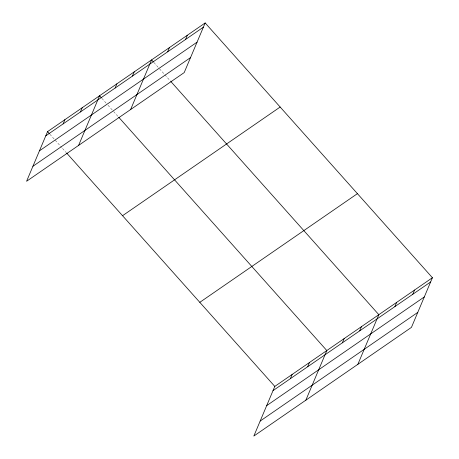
<?xml version="1.0" encoding="UTF-8"?>
<svg xmlns="http://www.w3.org/2000/svg" width="459" height="459" viewBox="0 0 459 459"><rect width="100%" height="100%" fill="white"/><g stroke="black" fill="none" stroke-linecap="round" stroke-linejoin="round"><path stroke-width="0.34" stroke-dasharray="2.29 1.72" d="M153.926 62.527L159.078 68.311M159.548 68.833L170.329 80.922M101.909 98.392L106.127 103.12M108.003 105.226L113.161 111.003M113.625 111.531L118.313 116.787M49.893 134.257L61.615 147.396M62.55 148.446L66.303 152.652"/><path stroke-width="0.69" d="M205.167 22.95L47.552 131.63L26.582 181.271L184.202 72.591L205.167 22.95L432.418 277.729L411.448 327.37L253.833 436.05L274.798 386.409L432.418 277.729M63.101 123.907L64.891 119.673M80.44 111.95L82.23 107.722M78.598 145.405L99.569 95.765L101.439 97.87M115.117 88.042L116.902 83.813M132.456 76.085L134.24 71.856M130.608 109.54L151.579 59.9L153.455 62.005M167.655 51.815L169.446 47.587M185.516 39.497L187.306 35.268M290.352 378.686L292.136 374.452M307.691 366.73L309.475 362.501M305.843 400.185L326.814 350.544L118.783 117.309M342.362 342.821L344.152 338.587M359.701 330.864L361.491 326.636M357.859 364.32L378.824 314.679L170.794 81.444M394.901 306.595L396.691 302.361M412.767 294.276L414.552 290.048M45.768 135.858L203.383 27.179M39.434 150.845L197.054 42.165M32.916 166.284L190.531 57.605M122.542 215.707L280.162 107.027M199.808 302.332L357.423 193.652M273.013 390.638L430.628 281.958M266.685 405.624L424.3 296.944M260.161 421.064L417.776 312.384M47.552 131.63L49.429 133.73M66.767 153.174L274.798 386.409"/></g></svg>
